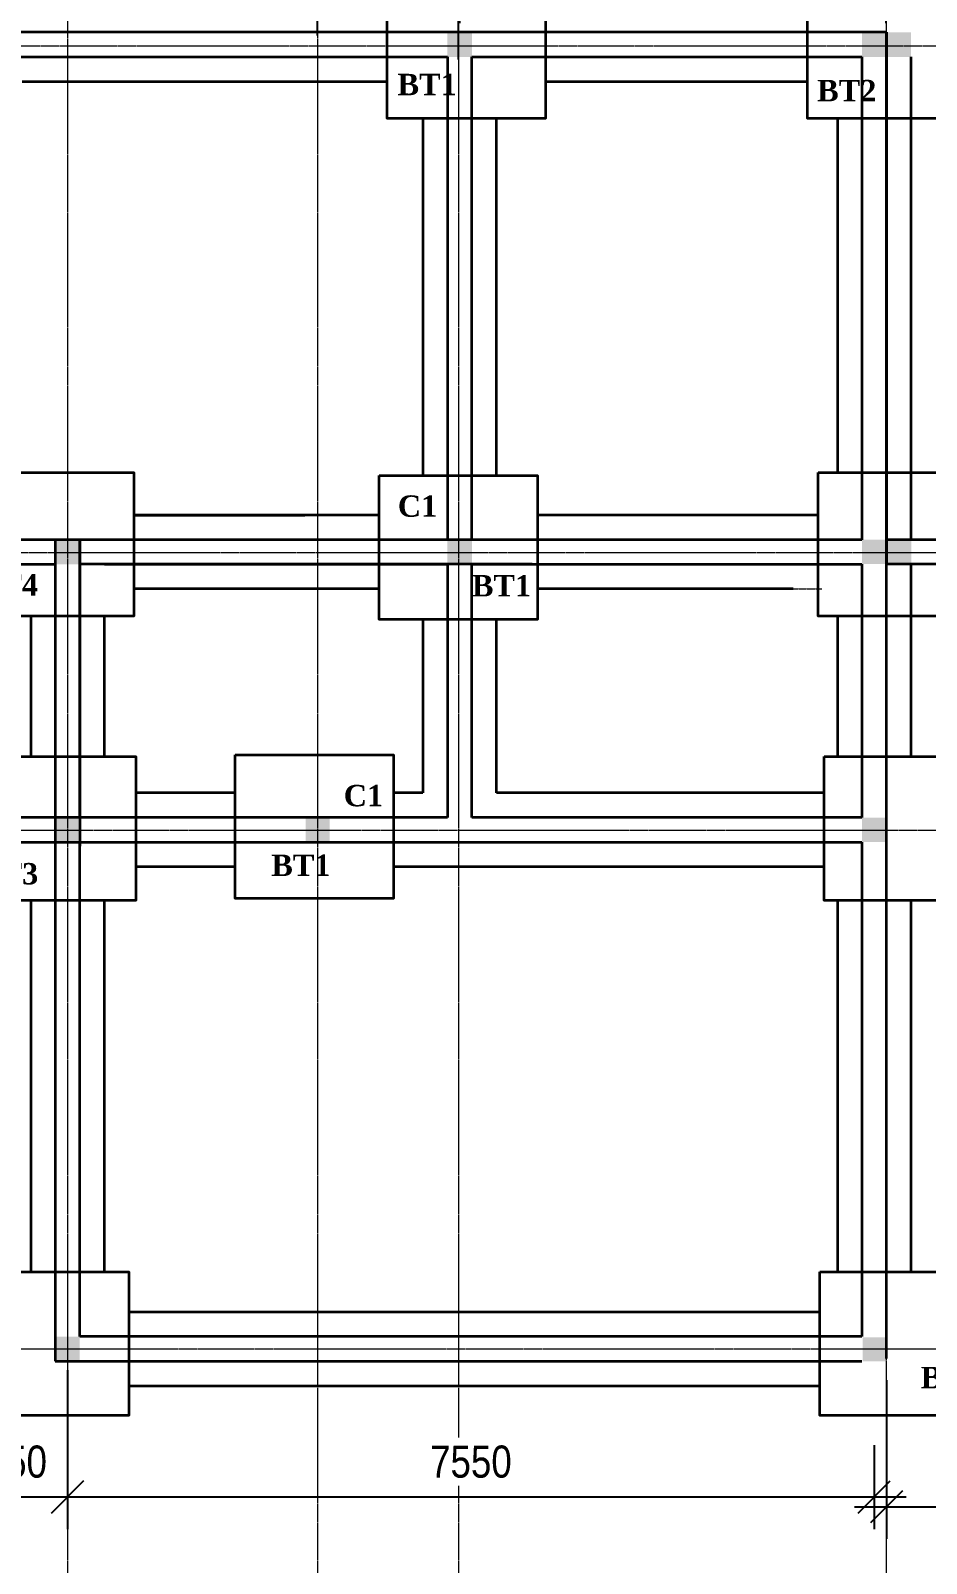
# Model space of a CAD drawing. Header units: inches. Extents: x 23 to 2032867, y 13 to 664695.
# Drawn here: x 423259 to 431642, y 21112 to 35458 of the extents above; entities that cross this region are included whole.
import ezdxf

# ---------------------------------------------------------------- set-up
doc = ezdxf.new("R2010")
doc.units = ezdxf.units.IN
doc.header["$MEASUREMENT"] = 0
doc.linetypes.add('Dash', pattern=[6, 3, -3])
doc.linetypes.add('Grid Line', pattern=[22.225, 12.7, -3.175, 3.175, -3.175])
for name, color, linetype, lineweight in [('A-ANNO-DIMS', 211, 'Continuous', 9), ('A-AREA', 32, 'Dash', 9), ('A-FLOR', 192, 'Continuous', 9), ('A-WALL', 7, 'Continuous', 9), ('S-GRID', 1, 'Continuous', 9)]:
    doc.layers.add(name, color=color, linetype=linetype, lineweight=lineweight)
doc.styles.get("Standard").update_dxf_attribs({"font": 'arial.ttf'})
doc.styles.add('Technic', font='technic_.ttf', dxfattribs={"height": 300})
doc.dimstyles.new('LP_-_3mm_Technic', dxfattribs={"dimscale": 304.8, "dimtxt": 398.500345, "dimasz": 0.984252, "dimexe": 0.984252, "dimexo": 0.656168, "dimgap": 0.574147, "dimtad": 1, "dimdec": 0, "dimzin": 0, "dimdsep": 46, "dimtxsty": 'Technic', "dimblk1": 'OBLIQUE', "dimblk2": 'OBLIQUE', "dimsah": 1, "dimcen": 0.09, "dimdle": 0.984252, "dimazin": 0, "dimtfac": 1, "dimtdec": 4, "dimtix": 1, "dimtmove": 0, "dimatfit": 3, "dimfxl": 1, "dimtvp": 1, "dimtfill": 1, "dimtolj": 1, "dimtzin": 0, "dimarcsym": 2})

# ---------------------------------------------------------------- blocks, each defined once
blk = doc.blocks.new('_Oblique')
at = {"color": 0, "linetype": 'ByBlock', "lineweight": -2}
blk.add_line((-0.5, -0.5), (0.5, 0.5), dxfattribs=at)
blk = doc.blocks.new('*D357')
at = {"layer": 'A-ANNO-DIMS', "color": 0, "lineweight": -2, "transparency": 16777216}
for p, q in [((423604, 36866), (423604, 36966)), ((425942, 35413), (425942, 36966)), ((423304, 36666), (426242, 36666))]:
    blk.add_line(p, q, dxfattribs=at)
at = {"layer": 'Defpoints', "color": 0, "transparency": 16777216}
for p in [(423604, 36666), (425942, 36666), (425942, 35213)]:
    blk.add_point(p, dxfattribs=at)
at = {"layer": 'A-ANNO-DIMS', "color": 0, "lineweight": -2, "transparency": 16777216, "xscale": 299.9999841142121, "yscale": 299.9999841142121, "zscale": 299.9999841142121, "rotation": 180}
blk.add_blockref('_Oblique', (423604, 36666), dxfattribs=at)
at = {"layer": 'A-ANNO-DIMS', "color": 0, "lineweight": -2, "transparency": 16777216, "xscale": 299.9999841142121, "yscale": 299.9999841142121, "zscale": 299.9999841142121}
blk.add_blockref('_Oblique', (425942, 36666), dxfattribs=at)
at = {"layer": 'A-ANNO-DIMS', "color": 0, "transparency": 16777216, "insert": (424773, 36999), "char_height": 300, "attachment_point": 5, "style": 'Technic', "bg_fill": 3, "box_fill_scale": 1.25, "bg_fill_color": 256, "bg_fill_true_color": 13158600, "bg_fill_transparency": 0}
blk.add_mtext('\\A1;2338', dxfattribs=at)
blk = doc.blocks.new('*D358')
at = {"layer": 'A-ANNO-DIMS', "color": 0, "lineweight": -2, "transparency": 16777216}
for p, q in [((427274, 35528), (427274, 36966)), ((431267, 35528), (431267, 36966)), ((426974, 36666), (431567, 36666))]:
    blk.add_line(p, q, dxfattribs=at)
at = {"layer": 'Defpoints', "color": 0, "transparency": 16777216}
for p in [(431267, 36666), (427274, 35328), (431267, 35328)]:
    blk.add_point(p, dxfattribs=at)
at = {"layer": 'A-ANNO-DIMS', "color": 0, "lineweight": -2, "transparency": 16777216, "xscale": 299.9999841142121, "yscale": 299.9999841142121, "zscale": 299.9999841142121, "rotation": 180}
blk.add_blockref('_Oblique', (427274, 36666), dxfattribs=at)
at = {"layer": 'A-ANNO-DIMS', "color": 0, "lineweight": -2, "transparency": 16777216, "xscale": 299.9999841142121, "yscale": 299.9999841142121, "zscale": 299.9999841142121}
blk.add_blockref('_Oblique', (431267, 36666), dxfattribs=at)
at = {"layer": 'A-ANNO-DIMS', "color": 0, "transparency": 16777216, "insert": (429270, 36999), "char_height": 300, "attachment_point": 5, "style": 'Technic', "bg_fill": 3, "box_fill_scale": 1.25, "bg_fill_color": 256, "bg_fill_true_color": 13158600, "bg_fill_transparency": 0}
blk.add_mtext('\\A1;3993', dxfattribs=at)
blk = doc.blocks.new('*D359')
at = {"layer": 'A-ANNO-DIMS', "color": 0, "lineweight": -2, "transparency": 16777216}
for p, q in [((405293, 35413), (405293, 38210)), ((440080, 35643), (440080, 38210)), ((404993, 37910), (440380, 37910))]:
    blk.add_line(p, q, dxfattribs=at)
at = {"layer": 'Defpoints', "color": 0, "transparency": 16777216}
for p in [(440080, 37910), (440080, 35443), (405293, 35213)]:
    blk.add_point(p, dxfattribs=at)
at = {"layer": 'A-ANNO-DIMS', "color": 0, "lineweight": -2, "transparency": 16777216, "xscale": 299.9999841142121, "yscale": 299.9999841142121, "zscale": 299.9999841142121, "rotation": 180}
blk.add_blockref('_Oblique', (405293, 37910), dxfattribs=at)
at = {"layer": 'A-ANNO-DIMS', "color": 0, "lineweight": -2, "transparency": 16777216, "xscale": 299.9999841142121, "yscale": 299.9999841142121, "zscale": 299.9999841142121}
blk.add_blockref('_Oblique', (440080, 37910), dxfattribs=at)
at = {"layer": 'A-ANNO-DIMS', "color": 0, "transparency": 16777216, "insert": (422584, 38242), "char_height": 300, "attachment_point": 5, "style": 'Technic', "bg_fill": 3, "box_fill_scale": 1.25, "bg_fill_color": 256, "bg_fill_true_color": 13158600, "bg_fill_transparency": 0}
blk.add_mtext('\\A1;34787', dxfattribs=at)
blk = doc.blocks.new('*D365')
at = {"layer": 'A-ANNO-DIMS', "color": 0, "lineweight": -2, "transparency": 16777216}
for p, q in [((423604, 22919), (423604, 21433)), ((431154, 22219), (431154, 21433)), ((423304, 21733), (431454, 21733))]:
    blk.add_line(p, q, dxfattribs=at)
at = {"layer": 'Defpoints', "color": 0, "transparency": 16777216}
for p in [(423604, 23119), (431154, 22419), (431154, 21733)]:
    blk.add_point(p, dxfattribs=at)
at = {"layer": 'A-ANNO-DIMS', "color": 0, "lineweight": -2, "transparency": 16777216, "xscale": 299.9999841142121, "yscale": 299.9999841142121, "zscale": 299.9999841142121, "rotation": 180}
blk.add_blockref('_Oblique', (423604, 21733), dxfattribs=at)
at = {"layer": 'A-ANNO-DIMS', "color": 0, "lineweight": -2, "transparency": 16777216, "xscale": 299.9999841142121, "yscale": 299.9999841142121, "zscale": 299.9999841142121}
blk.add_blockref('_Oblique', (431154, 21733), dxfattribs=at)
at = {"layer": 'A-ANNO-DIMS', "color": 0, "transparency": 16777216, "insert": (427379, 22062), "char_height": 300, "attachment_point": 5, "style": 'Technic', "bg_fill": 3, "box_fill_scale": 1.25, "bg_fill_color": 256, "bg_fill_true_color": 13158600, "bg_fill_transparency": 0}
blk.add_mtext('\\A1;7550', dxfattribs=at)
blk = doc.blocks.new('*D366')
at = {"layer": 'A-ANNO-DIMS', "color": 0, "lineweight": -2, "transparency": 16777216}
for p, q in [((422454, 22918), (422454, 21433)), ((423604, 22919), (423604, 21433)), ((422154, 21733), (423904, 21733))]:
    blk.add_line(p, q, dxfattribs=at)
at = {"layer": 'Defpoints', "color": 0, "transparency": 16777216}
for p in [(422454, 23118), (423604, 23119), (423604, 21733)]:
    blk.add_point(p, dxfattribs=at)
at = {"layer": 'A-ANNO-DIMS', "color": 0, "lineweight": -2, "transparency": 16777216, "xscale": 299.9999841142121, "yscale": 299.9999841142121, "zscale": 299.9999841142121, "rotation": 180}
blk.add_blockref('_Oblique', (422454, 21733), dxfattribs=at)
at = {"layer": 'A-ANNO-DIMS', "color": 0, "lineweight": -2, "transparency": 16777216, "xscale": 299.9999841142121, "yscale": 299.9999841142121, "zscale": 299.9999841142121}
blk.add_blockref('_Oblique', (423604, 21733), dxfattribs=at)
at = {"layer": 'A-ANNO-DIMS', "color": 0, "transparency": 16777216, "insert": (423029, 22062), "char_height": 300, "attachment_point": 5, "style": 'Technic', "bg_fill": 3, "box_fill_scale": 1.25, "bg_fill_color": 256, "bg_fill_true_color": 13158600, "bg_fill_transparency": 0}
blk.add_mtext('\\A1;1150', dxfattribs=at)
blk = doc.blocks.new('*D344')
at = {"layer": 'A-ANNO-DIMS', "color": 0, "lineweight": -2, "transparency": 16777216}
for p, q in [((422594, 35643), (422594, 36838)), ((423604, 35873), (423604, 36838)), ((422594, 36538), (422294, 36538)), ((422594, 36538), (423604, 36538)), ((423604, 36538), (423904, 36538))]:
    blk.add_line(p, q, dxfattribs=at)
at = {"layer": 'Defpoints', "color": 0, "transparency": 16777216}
for p in [(423604, 36538), (423604, 35673), (422594, 35443)]:
    blk.add_point(p, dxfattribs=at)
at = {"layer": 'A-ANNO-DIMS', "color": 0, "lineweight": -2, "transparency": 16777216, "xscale": 299.9999841142121, "yscale": 299.9999841142121, "zscale": 299.9999841142121}
blk.add_blockref('_Oblique', (422594, 36538), dxfattribs=at)
at = {"layer": 'A-ANNO-DIMS', "color": 0, "lineweight": -2, "transparency": 16777216, "xscale": 299.9999841142121, "yscale": 299.9999841142121, "zscale": 299.9999841142121, "rotation": 180}
blk.add_blockref('_Oblique', (423604, 36538), dxfattribs=at)
at = {"layer": 'A-ANNO-DIMS', "color": 0, "transparency": 16777216, "insert": (423099, 36866), "char_height": 300, "attachment_point": 5, "style": 'Technic', "bg_fill": 3, "box_fill_scale": 1.25, "bg_fill_color": 256, "bg_fill_true_color": 13158600, "bg_fill_transparency": 0}
blk.add_mtext('\\A1;1010', dxfattribs=at)
blk = doc.blocks.new('*D345')
at = {"layer": 'A-ANNO-DIMS', "color": 0, "lineweight": -2, "transparency": 16777216}
for p, q in [((425940, 35673), (425940, 36996)), ((427263, 35187), (427263, 36996)), ((425640, 36696), (427563, 36696))]:
    blk.add_line(p, q, dxfattribs=at)
at = {"layer": 'Defpoints', "color": 0, "transparency": 16777216}
for p in [(427263, 36696), (425940, 35473), (427263, 34987)]:
    blk.add_point(p, dxfattribs=at)
at = {"layer": 'A-ANNO-DIMS', "color": 0, "lineweight": -2, "transparency": 16777216, "xscale": 299.9999841142121, "yscale": 299.9999841142121, "zscale": 299.9999841142121, "rotation": 180}
blk.add_blockref('_Oblique', (425940, 36696), dxfattribs=at)
at = {"layer": 'A-ANNO-DIMS', "color": 0, "lineweight": -2, "transparency": 16777216, "xscale": 299.9999841142121, "yscale": 299.9999841142121, "zscale": 299.9999841142121}
blk.add_blockref('_Oblique', (427263, 36696), dxfattribs=at)
at = {"layer": 'A-ANNO-DIMS', "color": 0, "transparency": 16777216, "insert": (426601, 37028), "char_height": 300, "attachment_point": 5, "style": 'Technic', "bg_fill": 3, "box_fill_scale": 1.25, "bg_fill_color": 256, "bg_fill_true_color": 13158600, "bg_fill_transparency": 0}
blk.add_mtext('\\A1;1323', dxfattribs=at)
blk = doc.blocks.new('*D336')
at = {"layer": 'A-ANNO-DIMS', "color": 0, "lineweight": -2, "transparency": 16777216}
for p, q in [((431269, 35643), (431269, 37324)), ((432525, 35886), (432525, 37324)), ((430969, 37024), (432825, 37024))]:
    blk.add_line(p, q, dxfattribs=at)
at = {"layer": 'Defpoints', "color": 0, "transparency": 16777216}
for p in [(432525, 37024), (432525, 35686), (431269, 35443)]:
    blk.add_point(p, dxfattribs=at)
at = {"layer": 'A-ANNO-DIMS', "color": 0, "lineweight": -2, "transparency": 16777216, "xscale": 299.9999841142121, "yscale": 299.9999841142121, "zscale": 299.9999841142121, "rotation": 180}
blk.add_blockref('_Oblique', (431269, 37024), dxfattribs=at)
at = {"layer": 'A-ANNO-DIMS', "color": 0, "lineweight": -2, "transparency": 16777216, "xscale": 299.9999841142121, "yscale": 299.9999841142121, "zscale": 299.9999841142121}
blk.add_blockref('_Oblique', (432525, 37024), dxfattribs=at)
at = {"layer": 'A-ANNO-DIMS', "color": 0, "transparency": 16777216, "insert": (431897, 37353), "char_height": 300, "attachment_point": 5, "style": 'Technic', "bg_fill": 3, "box_fill_scale": 1.25, "bg_fill_color": 256, "bg_fill_true_color": 13158600, "bg_fill_transparency": 0}
blk.add_mtext('\\A1;1256', dxfattribs=at)
blk = doc.blocks.new('*D341')
at = {"layer": 'A-ANNO-DIMS', "color": 0, "lineweight": -2, "transparency": 16777216}
for p, q in [((431269, 22826), (431269, 21340)), ((440080, 22921), (440080, 21340)), ((430969, 21640), (440380, 21640))]:
    blk.add_line(p, q, dxfattribs=at)
at = {"layer": 'Defpoints', "color": 0, "transparency": 16777216}
for p in [(440080, 23121), (431269, 23026), (440080, 21640)]:
    blk.add_point(p, dxfattribs=at)
at = {"layer": 'A-ANNO-DIMS', "color": 0, "lineweight": -2, "transparency": 16777216, "xscale": 299.9999841142121, "yscale": 299.9999841142121, "zscale": 299.9999841142121, "rotation": 180}
blk.add_blockref('_Oblique', (431269, 21640), dxfattribs=at)
at = {"layer": 'A-ANNO-DIMS', "color": 0, "lineweight": -2, "transparency": 16777216, "xscale": 299.9999841142121, "yscale": 299.9999841142121, "zscale": 299.9999841142121}
blk.add_blockref('_Oblique', (440080, 21640), dxfattribs=at)
at = {"layer": 'A-ANNO-DIMS', "color": 0, "transparency": 16777216, "insert": (435674, 21968), "char_height": 300, "attachment_point": 5, "style": 'Technic', "bg_fill": 3, "box_fill_scale": 1.25, "bg_fill_color": 256, "bg_fill_true_color": 13158600, "bg_fill_transparency": 0}
blk.add_mtext('\\A1;8811', dxfattribs=at)

msp = doc.modelspace()

# ---------------------------------------------------------------- hatches: boundary and pattern name
at = {"linetype": 'Continuous', "lineweight": 35}
h = msp.add_hatch(color=256, dxfattribs=at)
h.set_gradient(color1=(0, 0, 15), color2=(0, 0, 0), one_color=1)
h.paths.add_polyline_path([(423611.469, 30693.039), (423488.754, 30693.039), (423488.754, 30463.039), (423611.469, 30463.039)])
h.paths.add_polyline_path([(423718.754, 30693.039), (423611.469, 30693.039), (423611.469, 30463.039), (423718.754, 30463.039)])
h = msp.add_hatch(color=256, dxfattribs=at)
h.set_gradient(color1=(0, 0, 15), color2=(0, 0, 0), one_color=1)
h.paths.add_polyline_path([(427281.469, 30693.039), (427158.754, 30693.039), (427158.754, 30463.039), (427281.469, 30463.039)])
h.paths.add_polyline_path([(427388.754, 30693.039), (427281.469, 30693.039), (427281.469, 30463.039), (427388.754, 30463.039)])
h = msp.add_hatch(color=256, dxfattribs=at)
h.set_gradient(color1=(0, 0, 15), color2=(0, 0, 0), one_color=1)
h.paths.add_polyline_path([(427281.469, 30688.039), (427164.479, 30688.039), (427164.479, 30463.039), (427281.469, 30463.039)])
h.paths.add_polyline_path([(427388.754, 30688.039), (427281.469, 30688.039), (427281.469, 30463.039), (427388.754, 30463.039)])
h = msp.add_hatch(color=256, dxfattribs=at)
h.set_gradient(color1=(0, 0, 15), color2=(0, 0, 0), one_color=1)
h.paths.add_polyline_path([(431161.469, 30694.939), (431038.754, 30694.939), (431038.754, 30464.939), (431161.469, 30464.939)])
h.paths.add_polyline_path([(431268.754, 30694.939), (431161.469, 30694.939), (431161.469, 30464.939), (431268.754, 30464.939)])
h = msp.add_hatch(color=256, dxfattribs=at)
h.set_gradient(color1=(0, 0, 15), color2=(0, 0, 0), one_color=1)
h.paths.add_polyline_path([(431161.469, 30689.939), (431044.479, 30689.939), (431044.479, 30464.939), (431161.469, 30464.939)])
h.paths.add_polyline_path([(431268.754, 30689.939), (431161.469, 30689.939), (431161.469, 30464.939), (431268.754, 30464.939)])
h = msp.add_hatch(color=256, dxfattribs=at)
h.set_gradient(color1=(0, 0, 15), color2=(0, 0, 0), one_color=1)
h.paths.add_polyline_path([(431393.469, 30693.939), (431270.754, 30693.939), (431270.754, 30463.939), (431393.469, 30463.939)])
h.paths.add_polyline_path([(431500.754, 30693.939), (431393.469, 30693.939), (431393.469, 30463.939), (431500.754, 30463.939)])
h = msp.add_hatch(color=256, dxfattribs=at)
h.set_gradient(color1=(0, 0, 15), color2=(0, 0, 0), one_color=1)
h.paths.add_polyline_path([(423611.469, 28088.039), (423494.479, 28088.039), (423494.479, 27863.039), (423611.469, 27863.039)])
h.paths.add_polyline_path([(423718.754, 28088.039), (423611.469, 28088.039), (423611.469, 27863.039), (423718.754, 27863.039)])
h = msp.add_hatch(color=256, dxfattribs=at)
h.set_gradient(color1=(0, 0, 15), color2=(0, 0, 0), one_color=1)
h.paths.add_polyline_path([(425949.149, 28088.039), (425832.16, 28088.039), (425832.16, 27863.039), (425949.149, 27863.039)])
h.paths.add_polyline_path([(426056.435, 28088.039), (425949.149, 28088.039), (425949.149, 27863.039), (426056.435, 27863.039)])
h = msp.add_hatch(color=256, dxfattribs=at)
h.set_gradient(color1=(0, 0, 15), color2=(0, 0, 0), one_color=1)
h.paths.add_polyline_path([(431161.469, 28093.039), (431038.754, 28093.039), (431038.754, 27863.039), (431161.469, 27863.039)])
h.paths.add_polyline_path([(431268.754, 28093.039), (431161.469, 28093.039), (431161.469, 27863.039), (431268.754, 27863.039)])

# ---------------------------------------------------------------- linework, layer by layer
at = {"lineweight": 35}
for points in [[(421873.254, 31322.733), (424224.435, 31322.733), (424224.435, 29977.702), (421873.254, 29977.702)], [(430629.254, 31322.733), (432980.435, 31322.733), (432980.435, 29977.702), (430629.254, 29977.702)], [(421890.254, 28662.733), (424241.435, 28662.733), (424241.435, 27317.702), (421890.254, 27317.702)], [(430686.379, 28662.733), (433037.559, 28662.733), (433037.559, 27317.702), (430686.379, 27317.702)]]:
    msp.add_lwpolyline(points, close=True, dxfattribs=at)
at = {"linetype": 'Continuous', "lineweight": 35}
for points in [[(426518.935, 31292.733), (428001.56, 31292.733), (428001.56, 29947.702), (426518.935, 29947.702), (426518.935, 31292.733)], [(425172.435, 28680.233), (426655.06, 28680.233), (426655.06, 27335.202), (425172.435, 27335.202), (425172.435, 28680.233)]]:
    msp.add_lwpolyline(points, dxfattribs=at)
at = {"layer": 'A-AREA'}
for p, q in [((423718.754, 30693.039), (425824.056, 30693.039)), ((427953.754, 30463.039), (430453.754, 30463.039)), ((428001.56, 30233.039), (430663.254, 30233.039))]:
    msp.add_line(p, q, dxfattribs=at)
at = {"layer": 'A-FLOR'}
msp.add_line((423478.754, 24103.798), (423488.754, 24103.798), dxfattribs=at)
at = {"layer": 'A-WALL', "lineweight": 35}
for p, q in [((431498.754, 32653.039), (431498.754, 35028.039)), ((423177.56, 34983.039), (423973.754, 34983.039)), ((423177.56, 34983.039), (426593.935, 34983.039)), ((428076.56, 34983.039), (430529.81, 34983.039)), ((426928.754, 34637.202), (426928.754, 31292.733)), ((427618.754, 31292.733), (427618.754, 34637.202)), ((430808.754, 34637.202), (430808.754, 31322.733)), ((431498.754, 31200.733), (431498.754, 34637.202)), ((431498.754, 31200.733), (431498.754, 34637.202)), ((431498.754, 30693.039), (431498.754, 32768.115)), ((426518.935, 30923.039), (424224.435, 30923.039)), ((424224.435, 30923.039), (425824.056, 30923.039)), ((430629.254, 30923.039), (428001.56, 30923.039)), ((423488.754, 30693.039), (422588.754, 30693.039)), ((423718.754, 30693.039), (423488.754, 30693.039)), ((423488.754, 30693.039), (423488.754, 27825.588)), ((423718.754, 28093.039), (423718.754, 30693.039)), ((423718.754, 30693.039), (423718.754, 27825.588)), ((427953.754, 30693.039), (423718.754, 30693.039)), ((431038.754, 30693.039), (427953.754, 30693.039)), ((432398.754, 30693.039), (431268.754, 30693.039)), ((414976.004, 30463.039), (423488.754, 30463.039)), ((427953.754, 30463.039), (423718.754, 30463.039)), ((423948.754, 30463.039), (427158.754, 30463.039)), ((427953.754, 30463.039), (423948.754, 30463.039)), ((427158.754, 30463.039), (427158.754, 28093.039)), ((427388.754, 28093.039), (427388.754, 30463.039)), ((427388.754, 30463.039), (430453.754, 30463.039)), ((430453.754, 30463.039), (431038.754, 30463.039)), ((431038.754, 30463.039), (431038.754, 28093.039)), ((432398.754, 30464.939), (431268.754, 30464.939)), ((431498.754, 28669.733), (431498.754, 30464.939)), ((426518.935, 30233.039), (424224.435, 30233.039)), ((430395.81, 30233.039), (428001.56, 30233.039)), ((423258.754, 29977.702), (423258.754, 28662.733)), ((423948.754, 28662.733), (423948.754, 29977.702)), ((426928.754, 29947.702), (426928.754, 28323.039)), ((427618.754, 28323.039), (427618.754, 29947.702)), ((430808.754, 29977.702), (430808.754, 28669.733)), ((425172.435, 28323.039), (424241.435, 28323.039)), ((426928.754, 28323.039), (426655.06, 28323.039)), ((430686.379, 28323.039), (427618.754, 28323.039)), ((427158.754, 28093.039), (421368.754, 28093.039)), ((431038.754, 28093.039), (427388.754, 28093.039)), ((421368.754, 27863.039), (431038.754, 27863.039)), ((423718.754, 27825.588), (423718.754, 27863.039)), ((431038.754, 27863.039), (431038.754, 23233.798)), ((423488.754, 27825.588), (423488.754, 26433.137)), ((423718.754, 23233.798), (423718.754, 27825.588)), ((424241.435, 27633.039), (425172.435, 27633.039)), ((426655.06, 27633.039), (430686.379, 27633.039)), ((423258.754, 27317.702), (423258.754, 26980.233)), ((423258.754, 27317.702), (423258.754, 23841.233)), ((423488.754, 27317.702), (423488.754, 24103.798)), ((423948.754, 23846.733), (423948.754, 27317.702)), ((423948.754, 26980.233), (423948.754, 27317.702)), ((430808.754, 27324.702), (430808.754, 26985.233)), ((430808.754, 27324.702), (430808.754, 23841.233)), ((431498.754, 23841.233), (431498.754, 27324.702)), ((431498.754, 26985.233), (431498.754, 27324.702)), ((423488.754, 24103.798), (423488.754, 23003.798)), ((427262.754, 23463.798), (424178.935, 23463.798)), ((430643.754, 23463.798), (426729.56, 23463.798)), ((431038.754, 23233.798), (423718.754, 23233.798)), ((431038.754, 23233.798), (427262.043, 23233.798)), ((423488.754, 23003.798), (430113.754, 23003.798)), ((427262.043, 23003.798), (431038.754, 23003.798)), ((424178.935, 22773.798), (427262.754, 22773.798)), ((426729.56, 22773.798), (430643.754, 22773.798))]:
    msp.add_line(p, q, dxfattribs=at)
at = {"layer": 'S-GRID', "linetype": 'Grid Line'}
for p, q in [((402378.172, 35314.851), (442456.512, 35314.851)), ((401659.448, 30574.01), (442456.492, 30574.01)), ((402404.387, 27974.092), (442465.927, 27974.092)), ((402688.754, 23121.006), (442467.573, 23121.006))]:
    msp.add_line(p, q, dxfattribs=at)

# ---------------------------------------------------------------- texts
at = {"char_height": 200, "attachment_point": 1}
for s, insert in [('{\\fTimes New Roman|b1|i0|c0|p18;BT2}', (430620.052, 34997.134)), ('{\\fTimes New Roman|b1|i0|c0|p18;C1}', (426694.552, 31108.134)), ('{\\fTimes New Roman|b1|i0|c0|p18;BT4}', (422772.677, 30370.134)), ('{\\fTimes New Roman|b1|i0|c0|p18;BT1}', (427388.552, 30362.634)), ('{\\fTimes New Roman|b1|i0|c0|p18;C1}', (426188.552, 28398.134)), ('{\\fTimes New Roman|b1|i0|c0|p18;BT1}', (425510.552, 27745.634)), ('{\\fTimes New Roman|b1|i0|c0|p18;BT3}', (422775.564, 27667.134)), ('{\\fTimes New Roman|b1|i0|c0|p18;BT3}', (431590.564, 22950.634))]:
    msp.add_mtext_dynamic_manual_height_columns(s, width=658.66144, gutter_width=1, heights=[0], dxfattribs=dict(at, insert=insert))

# ---------------------------------------------------------------- next in the draw order: dimensions: what is measured, and where the dimension line sits
at = {"layer": 'A-ANNO-DIMS'}
for base, p1, p2, override, picture, middle in [((425942.076, 36666.106), (423604.004, 36666.106), (425942.076, 35213.039), {"dimpost": '<>', "dimfxl": 4800}, '*D357', (424773.04, 36998.562)), ((431266.662, 36666.106), (427273.754, 35328.039), (431266.662, 35328.039), {"dimpost": '<>', "dimfxl": 3880}, '*D358', (429270.208, 36998.781))]:
    dim = msp.add_linear_dim(base=base, p1=p1, p2=p2, dimstyle='LP_-_3mm_Technic', override=override, dxfattribs=at)
    dim.commit()
    dim.dimension.update_dxf_attribs({"geometry": picture, "text_midpoint": middle})

# ---------------------------------------------------------------- next in the draw order: linework, layer by layer
at = {"layer": 'S-GRID', "linetype": 'Grid Line'}
for p, q in [((423604.004, 39091.52), (423604.004, 20761.273)), ((431266.662, 39093.419), (431266.662, 20755.891))]:
    msp.add_line(p, q, dxfattribs=at)

# ---------------------------------------------------------------- next in the draw order: dimensions: what is measured, and where the dimension line sits
at = {"layer": 'A-ANNO-DIMS'}
dim = msp.add_linear_dim(base=(440079.662, 37909.702), p1=(405293.13, 35213.039), p2=(440079.662, 35443.039), dimstyle='LP_-_3mm_Technic', override={"dimpost": '<>', "dimfxl": 4560}, dxfattribs=at)
dim.commit()
dim.dimension.update_dxf_attribs({"geometry": '*D359', "text_midpoint": (422583.754, 37909.702), "dimtype": 160})

# ---------------------------------------------------------------- next in the draw order: hatches: boundary and pattern name
at = {"linetype": 'Continuous', "lineweight": 35}
h = msp.add_hatch(color=256, dxfattribs=at)
h.set_gradient(color1=(0, 0, 15), color2=(0, 0, 0), one_color=1)
h.paths.add_polyline_path([(427281.469, 35443.039), (427158.754, 35443.039), (427158.754, 35213.039), (427281.469, 35213.039)])
h.paths.add_polyline_path([(427388.754, 35443.039), (427281.469, 35443.039), (427281.469, 35213.039), (427388.754, 35213.039)])
h = msp.add_hatch(color=256, dxfattribs=at)
h.set_gradient(color1=(0, 0, 15), color2=(0, 0, 0), one_color=1)
h.paths.add_polyline_path([(427281.469, 35438.039), (427164.479, 35438.039), (427164.479, 35213.039), (427281.469, 35213.039)])
h.paths.add_polyline_path([(427388.754, 35438.039), (427281.469, 35438.039), (427281.469, 35213.039), (427388.754, 35213.039)])
h = msp.add_hatch(color=256, dxfattribs=at)
h.set_gradient(color1=(0, 0, 15), color2=(0, 0, 0), one_color=1)
h.paths.add_polyline_path([(431161.469, 35443.039), (431038.754, 35443.039), (431038.754, 35213.039), (431161.469, 35213.039)])
h.paths.add_polyline_path([(431268.754, 35443.039), (431161.469, 35443.039), (431161.469, 35213.039), (431268.754, 35213.039)])
h = msp.add_hatch(color=256, dxfattribs=at)
h.set_gradient(color1=(0, 0, 15), color2=(0, 0, 0), one_color=1)
h.paths.add_polyline_path([(431161.469, 35438.039), (431044.479, 35438.039), (431044.479, 35213.039), (431161.469, 35213.039)])
h.paths.add_polyline_path([(431268.754, 35438.039), (431161.469, 35438.039), (431161.469, 35213.039), (431268.754, 35213.039)])
h = msp.add_hatch(color=256, dxfattribs=at)
h.set_gradient(color1=(0, 0, 15), color2=(0, 0, 0), one_color=1)
h.paths.add_polyline_path([(431391.469, 35443.039), (431268.754, 35443.039), (431268.754, 35213.039), (431391.469, 35213.039)])
h.paths.add_polyline_path([(431498.754, 35443.039), (431391.469, 35443.039), (431391.469, 35213.039), (431498.754, 35213.039)])
h = msp.add_hatch(color=256, dxfattribs=at)
h.set_gradient(color1=(0, 0, 15), color2=(0, 0, 0), one_color=1)
h.paths.add_polyline_path([(431391.469, 35438.039), (431274.479, 35438.039), (431274.479, 35213.039), (431391.469, 35213.039)])
h.paths.add_polyline_path([(431498.754, 35438.039), (431391.469, 35438.039), (431391.469, 35213.039), (431498.754, 35213.039)])

# ---------------------------------------------------------------- next in the draw order: linework, layer by layer
for points in [[(426593.935, 35982.233), (428076.56, 35982.233), (428076.56, 34637.202), (426593.935, 34637.202), (426593.935, 35982.233)], [(430529.81, 35982.233), (432012.435, 35982.233), (432012.435, 34637.202), (430529.81, 34637.202), (430529.81, 35982.233)]]:
    msp.add_lwpolyline(points, dxfattribs=at)
at = {"layer": 'A-WALL', "lineweight": 35}
for p, q in [((423973.754, 35443.039), (418688.754, 35443.039)), ((428313.754, 35443.039), (423920.176, 35443.039)), ((431268.754, 35443.039), (428304.238, 35443.039)), ((431268.754, 23027.765), (431268.754, 35443.039)), ((431268.754, 35443.039), (431268.754, 30463.039)), ((418688.754, 35213.039), (423973.754, 35213.039)), ((423973.754, 35213.039), (427158.754, 35213.039)), ((427158.754, 35213.039), (427158.754, 30693.039)), ((427388.754, 30693.039), (427388.754, 35213.039)), ((427388.754, 35213.039), (428313.754, 35213.039)), ((428286.37, 35213.039), (431038.754, 35213.039)), ((431038.754, 35213.039), (431038.754, 30693.039)), ((431498.754, 35028.039), (431498.754, 35213.039))]:
    msp.add_line(p, q, dxfattribs=at)
at = {"layer": 'S-GRID', "linetype": 'Grid Line'}
for p, q in [((425942.076, 39091.52), (425942.076, 20763.52)), ((427262.754, 39091.52), (427262.754, 20763.52))]:
    msp.add_line(p, q, dxfattribs=at)

# ---------------------------------------------------------------- next in the draw order: dimensions: what is measured, and where the dimension line sits
at = {"layer": 'A-ANNO-DIMS'}
for base, p1, p2, override, picture, middle in [((432525.004, 37024.293), (431268.754, 35443.039), (432525.004, 35686.227), {"dimpost": '<>', "dimfxl": 4800}, '*D336', (431896.879, 37352.802)), ((427262.754, 36696.106), (425940.036, 35473.039), (427262.754, 34986.663), {"dimpost": '<>', "dimfxl": 3880}, '*D345', (426601.395, 37027.904)), ((423604.004, 36537.918), (422594.254, 35443.039), (423604.004, 35673.039), {"dimpost": '<>', "dimfxl": 3880}, '*D344', (423099.129, 36865.549)), ((431153.754, 21733.266), (423603.754, 23118.798), (431153.754, 22418.798), {"dimpost": '<>', "dimfxl": 7582.380893}, '*D365', (427378.754, 22061.775))]:
    dim = msp.add_linear_dim(base=base, p1=p1, p2=p2, dimstyle='LP_-_3mm_Technic', override=override, dxfattribs=at)
    dim.commit()
    dim.dimension.update_dxf_attribs({"geometry": picture, "text_midpoint": middle})

# ---------------------------------------------------------------- next in the draw order: hatches: boundary and pattern name
at = {"linetype": 'Continuous', "lineweight": 35}
h = msp.add_hatch(color=256, dxfattribs=at)
h.set_gradient(color1=(0, 0, 15), color2=(0, 0, 0), one_color=1)
h.paths.add_polyline_path([(431161.469, 23228.798), (431044.479, 23228.798), (431044.479, 23003.798), (431161.469, 23003.798)])
h.paths.add_polyline_path([(431268.754, 23228.798), (431161.469, 23228.798), (431161.469, 23003.798), (431268.754, 23003.798)])

# ---------------------------------------------------------------- next in the draw order: linework, layer by layer
at = {"lineweight": 35}
msp.add_lwpolyline([(430643.754, 23841.233), (432994.935, 23841.233), (432994.935, 22496.202), (430643.754, 22496.202)], close=True, dxfattribs=at)

# ---------------------------------------------------------------- next in the draw order: texts
at = {"insert": (426692.552, 35054.134), "char_height": 200, "attachment_point": 1}
msp.add_mtext_dynamic_manual_height_columns('{\\fTimes New Roman|b1|i0|c0|p18;BT1}', width=658.66144, gutter_width=1, heights=[0], dxfattribs=at)

# ---------------------------------------------------------------- next in the draw order: dimensions: what is measured, and where the dimension line sits
at = {"layer": 'A-ANNO-DIMS'}
dim = msp.add_linear_dim(base=(423603.754, 21733.266), p1=(422453.754, 23118.039), p2=(423603.754, 23118.798), dimstyle='LP_-_3mm_Technic', override={"dimpost": '<>', "dimfxl": 1150.00025}, dxfattribs=at)
dim.commit()
dim.dimension.update_dxf_attribs({"geometry": '*D366', "text_midpoint": (423028.754, 22061.775)})

# ---------------------------------------------------------------- next in the draw order: hatches: boundary and pattern name
at = {"linetype": 'Continuous', "lineweight": 35}
h = msp.add_hatch(color=256, dxfattribs=at)
h.set_gradient(color1=(0, 0, 15), color2=(0, 0, 0), one_color=1)
h.paths.add_polyline_path([(423611.469, 23233.039), (423488.754, 23233.039), (423488.754, 23003.039), (423611.469, 23003.039)])
h.paths.add_polyline_path([(423718.754, 23233.039), (423611.469, 23233.039), (423611.469, 23003.039), (423718.754, 23003.039)])
h = msp.add_hatch(color=256, dxfattribs=at)
h.set_gradient(color1=(0, 0, 15), color2=(0, 0, 0), one_color=1)
h.paths.add_polyline_path([(423611.469, 23228.798), (423494.479, 23228.798), (423494.479, 23003.798), (423611.469, 23003.798)])
h.paths.add_polyline_path([(423718.754, 23228.798), (423611.469, 23228.798), (423611.469, 23003.798), (423718.754, 23003.798)])

# ---------------------------------------------------------------- next in the draw order: linework, layer by layer
at = {"lineweight": 35}
msp.add_lwpolyline([(421827.754, 23841.233), (424178.935, 23841.233), (424178.935, 22496.202), (421827.754, 22496.202)], close=True, dxfattribs=at)

# ---------------------------------------------------------------- next in the draw order: dimensions: what is measured, and where the dimension line sits
at = {"layer": 'A-ANNO-DIMS'}
dim = msp.add_linear_dim(base=(440079.662, 21640.025), p1=(431268.504, 23025.556), p2=(440079.662, 23121.006), dimstyle='LP_-_3mm_Technic', override={"dimpost": '<>', "dimfxl": 7582.380893}, dxfattribs=at)
dim.commit()
dim.dimension.update_dxf_attribs({"geometry": '*D341', "text_midpoint": (435674.083, 21967.876)})

doc.saveas('drawing.dxf')
